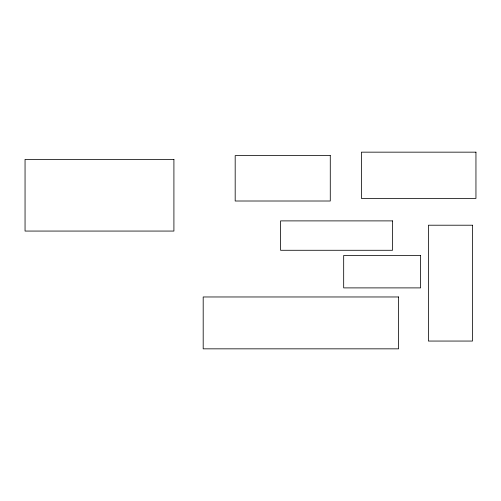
<?xml version="1.0" encoding="UTF-8"?>
<svg xmlns="http://www.w3.org/2000/svg" width="501" height="501" viewBox="0 0 501 501"><rect width="100%" height="100%" fill="white"/><g stroke="black" fill="none" stroke-linecap="round" stroke-linejoin="round"><path stroke-width="0.75" d="M475.95 152.16L361.403 152.16L361.403 198.415L475.95 198.415L475.95 152.16M330.278 155.617L235.182 155.617L235.182 201.007L330.278 201.007L330.278 155.617M173.91 159.387L25.05 159.387L25.05 231.061L173.91 231.061L173.91 159.387M392.521 220.891L280.566 220.891L280.566 250.281L392.521 250.281L392.521 220.891M472.493 225.212L428.399 225.212L428.399 341.056L472.493 341.056L472.493 225.212M420.621 255.472L343.68 255.472L343.68 287.893L420.621 287.893L420.621 255.472M398.577 296.968L203.193 296.968L203.193 348.84L398.577 348.84L398.577 296.968"/></g></svg>
